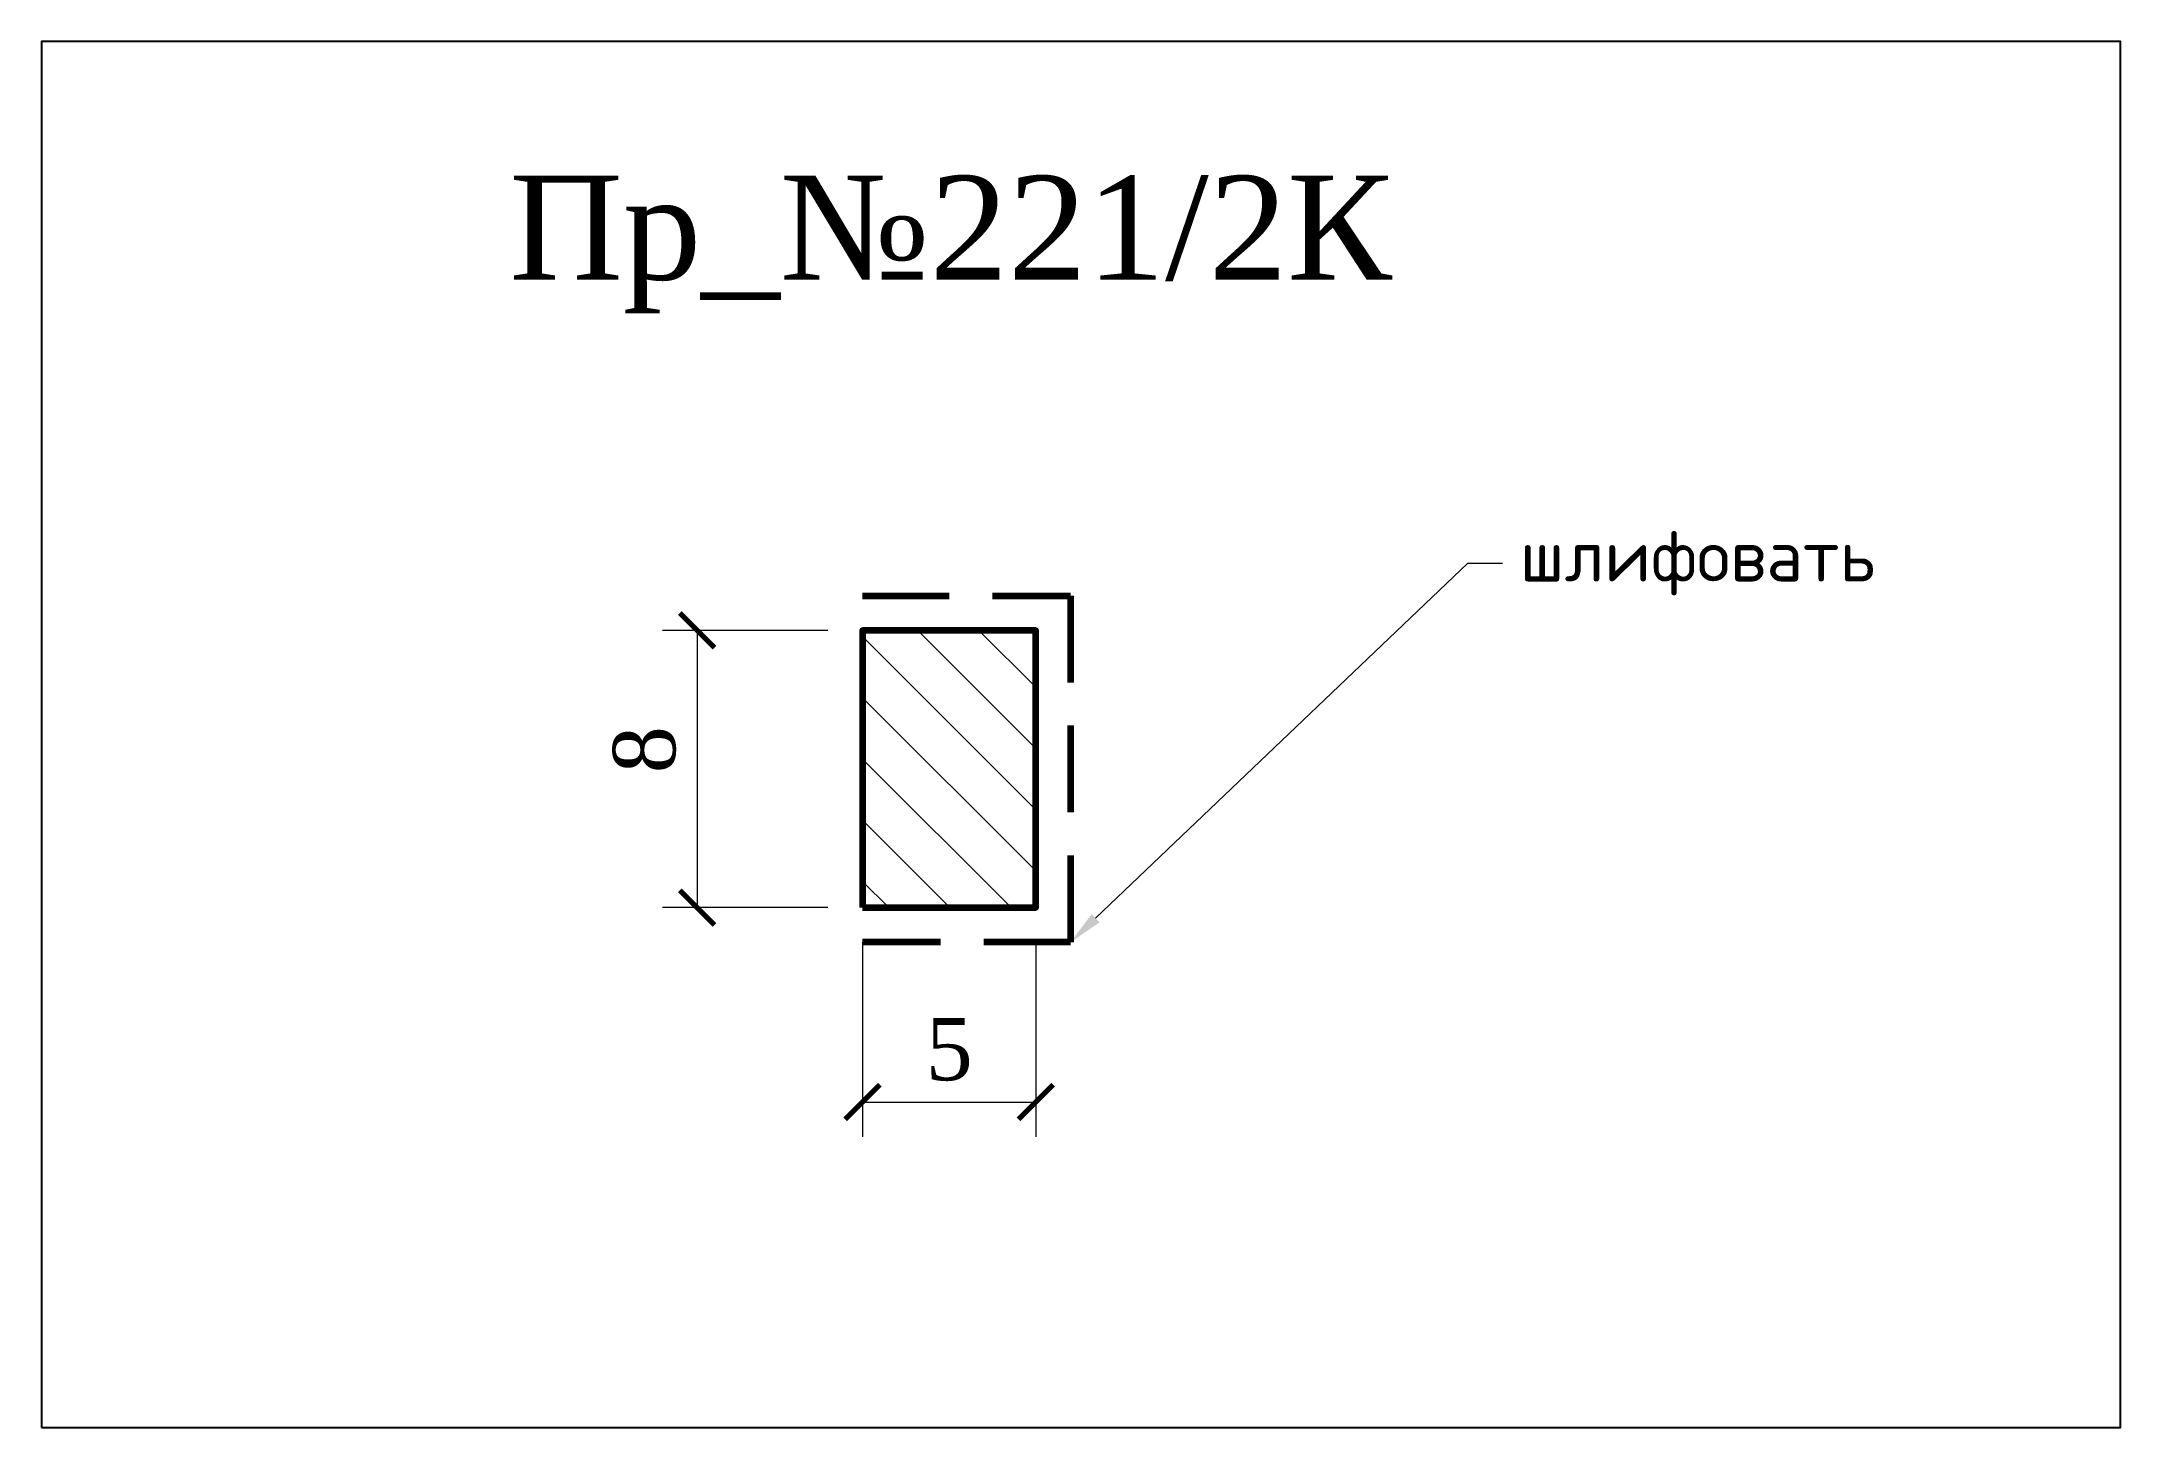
# Model space of a CAD drawing. Header units: millimetres. Extents: x 309562.7 to 309622.7, y -93346.5 to -93306.5.
import ezdxf
from ezdxf import colors
from ezdxf.entities.mleader import LeaderData, LeaderLine
from ezdxf.math import Vec2, Vec3

# ---------------------------------------------------------------- set-up
doc = ezdxf.new("R2010")
doc.units = ezdxf.units.MM
doc.header["$MEASUREMENT"] = 0
doc.linetypes.add('HIDDEN', pattern=[0.375, 0.25, -0.125])
doc.layers.add('Outside panel', color=7, linetype='Continuous', lineweight=18, true_color=0x7f5e57)
doc.layers.add('линия 50', color=1, linetype='Continuous', lineweight=140)
doc.layers.add('служебный слой РАЗМЕРЫ', color=7, linetype='Continuous', lineweight=9)
doc.layers.add('размеры в модели', color=7, linetype='Continuous')
doc.styles.add('ELECT', font='times.ttf')
doc.styles.get("Standard").update_dxf_attribs({"font": 'times.ttf'})
doc.styles.add('ЕСКД профили текст', font='isocpeur.ttf')
doc.dimstyles.new('M_1', dxfattribs={"dimtxt": 1.8, "dimasz": 1, "dimexe": 1, "dimexo": 1, "dimgap": 0.6, "dimtad": 1, "dimdec": 0, "dimdsep": 46, "dimtxsty": 'Standard', "dimblk": 'ARCHTICK', "dimcen": -5, "dimclrd": 7, "dimclre": 7, "dimclrt": 7, "dimadec": 0, "dimazin": 0, "dimtfac": 1, "dimtdec": 0, "dimtmove": 0, "dimatfit": 3, "dimfxl": 1, "dimtolj": 1, "dimtzin": 0, "dimlwd": 5, "dimlwe": 5, "dimarcsym": 0})

# ---------------------------------------------------------------- blocks, each defined once
blk = doc.blocks.new('_ArchTick')
at = {"color": 0, "linetype": 'ByBlock', "const_width": 0.15}
blk.add_lwpolyline([(-0.5, -0.5), (0.5, 0.5)], dxfattribs=at)
blk = doc.blocks.new('*D2')
at = {"layer": 'Defpoints', "color": 0, "ltscale": 1000, "transparency": 16777216}
for p in [(309586.421, -93331.503), (309591.421, -93331.503), (309591.421, -93337.116)]:
    blk.add_point(p, dxfattribs=at)
at = {"layer": 'размеры в модели', "color": 7, "lineweight": 5, "ltscale": 1000, "transparency": 16777216}
for p, q in [((309586.421, -93332.503), (309586.421, -93338.116)), ((309591.421, -93332.503), (309591.421, -93338.116)), ((309586.421, -93337.116), (309591.421, -93337.116))]:
    blk.add_line(p, q, dxfattribs=at)
at = {"layer": 'размеры в модели', "color": 7, "lineweight": 5, "ltscale": 1000, "transparency": 16777216, "rotation": 180}
blk.add_blockref('_ArchTick', (309586.421, -93337.116), dxfattribs=at)
at = {"layer": 'размеры в модели', "color": 7, "lineweight": 5, "ltscale": 1000, "transparency": 16777216}
blk.add_blockref('_ArchTick', (309591.421, -93337.116), dxfattribs=at)
at = {"layer": 'размеры в модели', "color": 7, "ltscale": 1000, "transparency": 16777216, "insert": (309588.921, -93335.601), "char_height": 1.8, "attachment_point": 5}
blk.add_mtext('\\A1;5', dxfattribs=at)
blk = doc.blocks.new('*D3')
at = {"layer": 'Defpoints', "color": 0, "ltscale": 1000, "transparency": 16777216}
for p in [(309586.421, -93323.503), (309581.645, -93331.503), (309586.421, -93331.503)]:
    blk.add_point(p, dxfattribs=at)
at = {"layer": 'размеры в модели', "color": 7, "lineweight": 5, "ltscale": 1000, "transparency": 16777216}
for p, q in [((309585.421, -93323.503), (309580.645, -93323.503)), ((309581.645, -93323.503), (309581.645, -93331.503)), ((309585.421, -93331.503), (309580.645, -93331.503))]:
    blk.add_line(p, q, dxfattribs=at)
for p, rotation in [((309581.645, -93323.503), 90), ((309581.645, -93331.503), 270)]:
    blk.add_blockref('_ArchTick', p, dxfattribs=dict(at, rotation=rotation))
at = {"layer": 'размеры в модели', "color": 7, "ltscale": 1000, "transparency": 16777216, "insert": (309580.129, -93326.947), "char_height": 1.8, "attachment_point": 5, "rotation": 90}
blk.add_mtext('\\A1;8', dxfattribs=at)

msp = doc.modelspace()

# ---------------------------------------------------------------- hatches: boundary and pattern name
at = {"layer": 'Outside panel', "ltscale": 1000}
h = msp.add_hatch(dxfattribs=at)
h.set_pattern_fill('ANSI31', color=256, scale=10, angle=90)
h.set_pattern_definition([(135, (-2148.5981, -2838.8388), (-0.8838834765, -0.8838834765), [])])
h.paths.add_polyline_path([(309591.421, -93323.503), (309586.421, -93323.503), (309586.421, -93331.503), (309591.421, -93331.503)])

# ---------------------------------------------------------------- linework, layer by layer
at = {"color": 6, "ltscale": 1000}
msp.add_lwpolyline([(309562.724, -93346.508), (309622.724, -93346.508), (309622.724, -93306.508), (309562.724, -93306.508)], close=True, dxfattribs=at)
at = {"layer": 'линия 50', "color": 1, "linetype": 'HIDDEN', "ltscale": 10, "true_color": 0xff0909}
msp.add_lwpolyline([(309586.421, -93322.503), (309592.421, -93322.503), (309592.421, -93332.503), (309586.421, -93332.503)], dxfattribs=at)
at = {"layer": 'линия 50', "color": 7}
msp.add_lwpolyline([(309586.421, -93331.503), (309591.421, -93331.503), (309591.421, -93323.503), (309586.421, -93323.503)], close=True, dxfattribs=at)

# ---------------------------------------------------------------- texts
at = {"color": 7, "ltscale": 1000, "style": 'ELECT'}
msp.add_text('Пр_№221/2К', height=3, dxfattribs=at).set_placement((309576.228, -93313.379))

# ---------------------------------------------------------------- dimensions: what is measured, and where the dimension line sits
at = {"layer": 'размеры в модели', "color": 5, "ltscale": 1000}
dim = msp.add_linear_dim(base=(309581.645, -93331.503), p1=(309586.421, -93323.503), p2=(309586.421, -93331.503), angle=90, dimstyle='M_1', dxfattribs=at)
dim.commit()
dim.dimension.update_dxf_attribs({"geometry": '*D3', "text_midpoint": (309581.645, -93326.947), "dimtype": 128})
dim = msp.add_linear_dim(base=(309591.421, -93337.116), p1=(309586.421, -93331.503), p2=(309591.421, -93331.503), dimstyle='M_1', dxfattribs=at)
dim.commit()
dim.dimension.update_dxf_attribs({"geometry": '*D2', "text_midpoint": (309588.921, -93337.116), "dimtype": 128})

# ---------------------------------------------------------------- leaders
at = {"layer": 'служебный слой РАЗМЕРЫ'}
ml = msp.add_multileader_mtext('Standard', dxfattribs=at)
ml.set_content('\\A1;шлифовать', color=256, style='ЕСКД профили текст')
ml.set_leader_properties(color=256, linetype='ByLayer', lineweight=-1)
ml.build(insert=Vec2(0, 0))
ml.multileader.update_dxf_attribs({"dogleg_length": 1, "arrow_head_size": 1})
ctx = ml.context
ctx.base_point, ctx.char_height, ctx.arrow_head_size, ctx.landing_gap_size, ctx.plane_origin = Vec3(309604.885, -93321.567), 1.5, 1, 0.5, Vec3(309618.36, -93295.399)
notes = []
notes.append((ctx, [(1, (1, 1, 0), (309603.885, -93321.567), (1, 0), 1, [(0, [(309592.421, -93332.503)], 0, [])])]))
ctx.mtext.insert, ctx.mtext.flow_direction = Vec3(309605.385, -93320.592), 5
for ctx, leaders in notes:
    for number, flags, end, landing, length, lines in leaders:
        leader = LeaderData()
        leader.index, (leader.has_last_leader_line, leader.has_dogleg_vector, leader.attachment_direction) = number, flags
        leader.last_leader_point, leader.dogleg_vector, leader.dogleg_length = Vec3(end), Vec3(landing), length
        for number, points, colour, breaks in lines:
            line = LeaderLine()
            line.index, line.vertices, line.color, line.breaks = number, Vec3.list(points), colors.encode_raw_color(colour), breaks
            leader.lines.append(line)
        ctx.leaders.append(leader)

doc.saveas('drawing.dxf')
